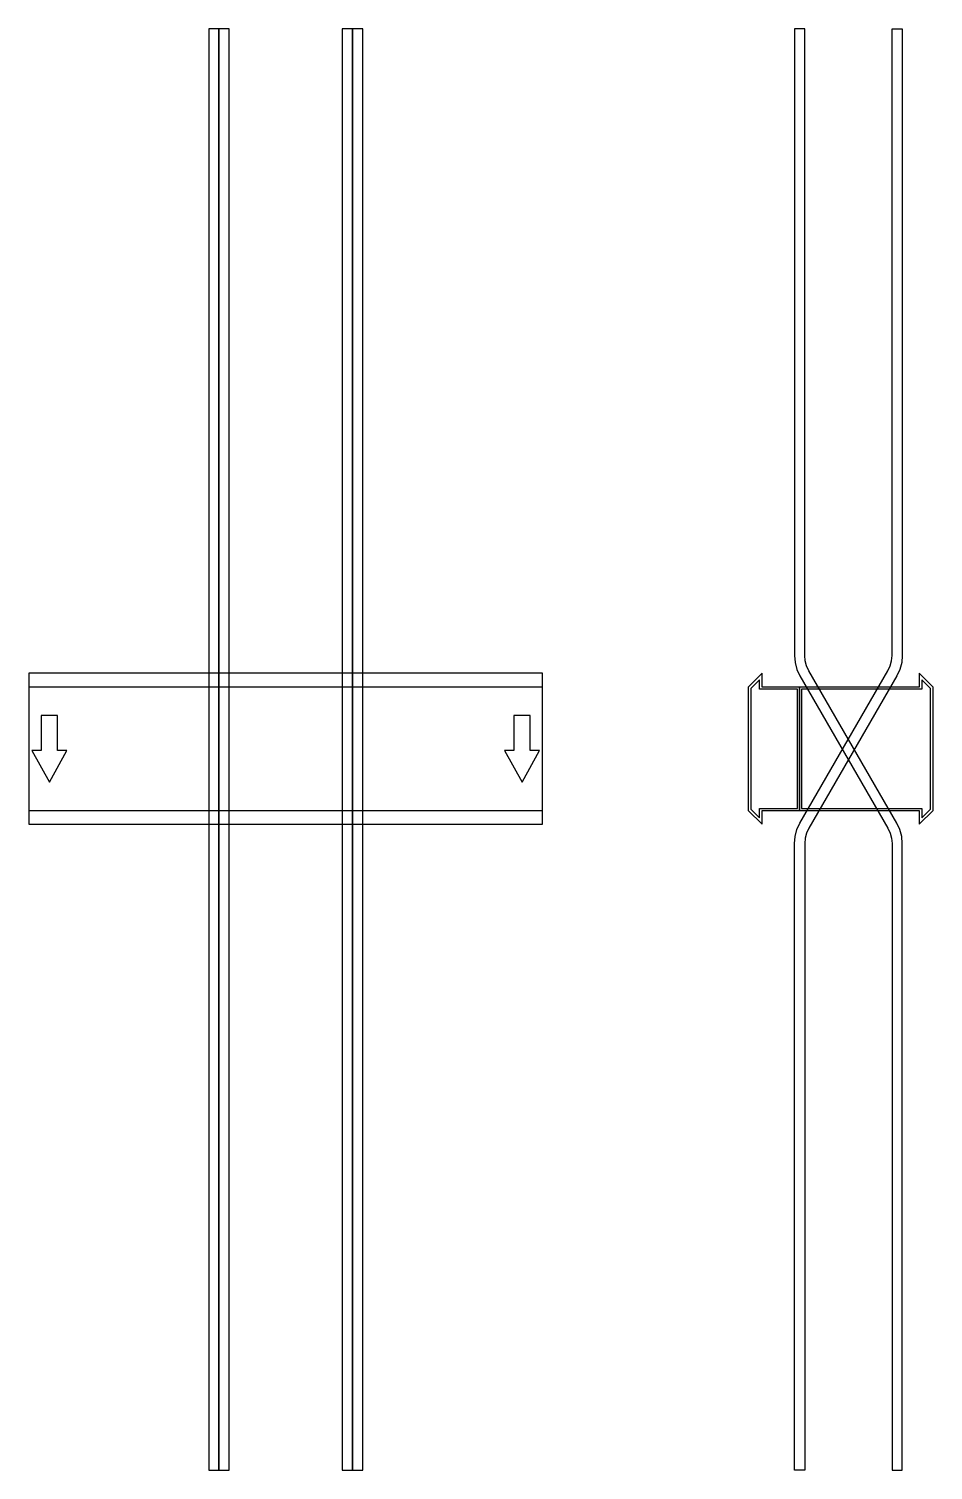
# Model space of a CAD drawing. Extents: x 0 to 880, y -702 to 701.
import ezdxf

# ---------------------------------------------------------------- set-up
doc = ezdxf.new("R2010")
doc.units = 0
doc.layers.add('Halfen', color=7, linetype='CONTINUOUS')

msp = doc.modelspace()

# ---------------------------------------------------------------- linework, layer by layer
at = {"layer": 'Halfen', "color": 7}
for points in [[(185, -702.262), (185, 700.922), (175, 700.922), (175, -702.262)], [(195, -702.262), (195, 700.922), (185, 700.922), (185, -702.262)], [(315, -702.262), (315, 700.922), (305, 700.922), (305, -702.262)], [(325, -702.262), (325, 700.922), (315, 700.922), (315, -702.262)], [(850, -702.262), (850, -92.321), (849.392, -85.375), (847.588, -78.64), (844.641, -72.321), (759.019, 75.981), (756.809, 80.72), (755.456, 85.771), (755, 90.981), (755, 161.922), (755, 700.922), (745, 700.922), (745, 161.922), (745, 90.981), (745.608, 84.035), (747.412, 77.3), (750.359, 70.981), (835.981, -77.321), (838.191, -82.06), (839.544, -87.111), (840, -92.321), (840, -702.262)], [(745, -702.262), (745, -92.321), (745.608, -85.375), (747.412, -78.64), (750.359, -72.321), (835.981, 75.981), (838.191, 80.72), (839.544, 85.771), (840, 90.981), (840, 161.922), (840, 700.922), (850, 700.922), (850, 161.922), (850, 90.981), (849.392, 84.035), (847.588, 77.3), (844.641, 70.981), (759.019, -77.321), (756.809, -82.06), (755.456, -87.111), (755, -92.321), (755, -702.262)], [(0, -73.5), (500, -73.5), (500, 73.5), (0, 73.5)], [(750, -60), (750, 60), (713.5, 60), (713.5, 73.5), (700, 60), (700, -60), (713.5, -73.5), (713.5, -60)], [(880, -60), (880, 60), (866.5, 73.5), (866.5, 60), (750, 60), (750, -60), (866.5, -60), (866.5, -73.5)], [(0, -60), (500, -60), (500, 60), (0, 60)], [(748, -58), (748, 58), (711, 58), (711, 67.25), (702.5, 58.75), (702.5, -58.75), (711, -67.25), (711, -58)], [(877.5, -58.75), (877.5, 58.75), (869, 67.25), (869, 58), (752, 58), (752, -58), (869, -58), (869, -67.25)], [(20, -32.5), (37, -1.5), (28, -1.5), (28, 32.5), (12, 32.5), (12, -1.5), (3, -1.5)], [(480, -32.5), (497, -1.5), (488, -1.5), (488, 32.5), (472, 32.5), (472, -1.5), (463, -1.5)]]:
    msp.add_lwpolyline(points, close=True, dxfattribs=at)

doc.saveas('drawing.dxf')
